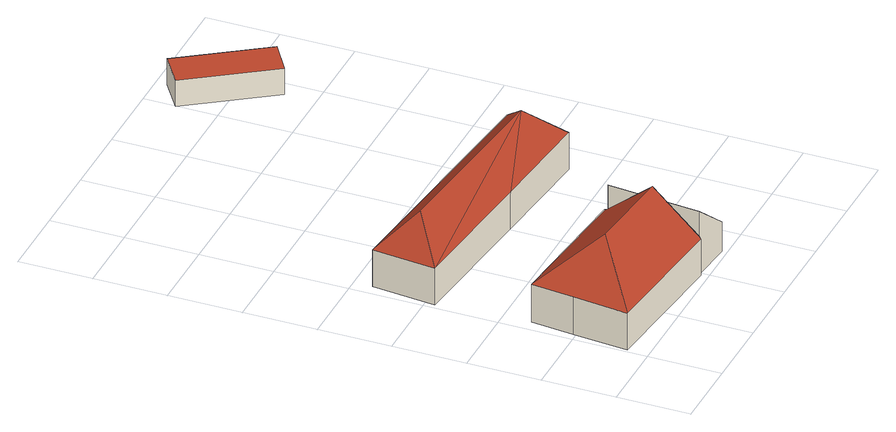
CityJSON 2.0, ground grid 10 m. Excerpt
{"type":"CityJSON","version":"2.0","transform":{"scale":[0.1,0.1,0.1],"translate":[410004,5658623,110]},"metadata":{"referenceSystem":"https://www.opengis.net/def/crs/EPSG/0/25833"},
"CityObjects":{
"building1":{"type":"Building","attributes":{"Dachtyp_tdc":"tdcHipAndGableRoof","Gemeindeschluessel":14612000,"Dachneigung":39.55,"QualitaetDacherkennung":75,"Geometrietyp2DReferenz":"3000","measuredHeight":11.04,"function":"31001_2000","roofType":"5000"},"geometry":[{"type":"Solid","lod":"2","boundaries":[[[[0,1,2,3]],[[1,4,5,2]],[[4,6,7,5]],[[6,8,9,7]],[[8,10,11,9]],[[10,12,13,11]],[[12,14,15,13]],[[14,0,3,15]],[[10,8,6,16]],[[6,4,1,0,16]],[[0,14,12,10,16]],[[3,2,5,7,9,11,13,15]]]],"semantics":{"surfaces":[{"type":"WallSurface"},{"type":"RoofSurface"},{"type":"GroundSurface"}],"values":[[0,0,0,0,0,0,0,0,1,1,1,2]]}}]},
"building2":{"type":"Building","attributes":{"Dachtyp_tdc":"tdcPolyFlatRoof","Gemeindeschluessel":14612000,"Dachneigung":39.31,"QualitaetDacherkennung":58,"Geometrietyp2DReferenz":"3000","measuredHeight":9.31,"function":"31001_2000","roofType":"2100"},"geometry":[{"type":"Solid","lod":"2","boundaries":[[[[17,18,19,15]],[[18,20,21,19]],[[20,22,2,21]],[[22,17,15,2]],[[22,20,18,17]],[[15,19,21,2]]]],"semantics":{"surfaces":[{"type":"WallSurface"},{"type":"RoofSurface"},{"type":"GroundSurface"}],"values":[[0,0,0,0,1,2]]}}]},
"building3":{"type":"Building","attributes":{"Dachtyp_tdc":"tdcFreeFormRoof","Gemeindeschluessel":14612000,"Dachneigung":46.01,"QualitaetDacherkennung":68,"Geometrietyp2DReferenz":"3000","measuredHeight":9.91,"function":"31001_2000","roofType":"5000"},"geometry":[{"type":"Solid","lod":"2","boundaries":[[[[23,24,25,26]],[[24,27,28,25]],[[27,29,30,28]],[[29,31,32,30]],[[31,23,26,32]],[[33,31,29]],[[29,34,33]],[[27,34,29]],[[34,27,24]],[[34,24,23]],[[33,34,23,31]],[[26,25,28,30,32]]]],"semantics":{"surfaces":[{"type":"WallSurface"},{"type":"RoofSurface"},{"type":"GroundSurface"}],"values":[[0,0,0,0,0,1,1,1,1,1,1,2]]}}]},
"building4":{"type":"Building","attributes":{"Dachtyp_tdc":"tdcPolyFlatRoof","Gemeindeschluessel":14612000,"Dachneigung":0,"QualitaetDacherkennung":86,"Geometrietyp2DReferenz":"3000","measuredHeight":3.76,"function":"31001_2000","roofType":"1000"},"geometry":[{"type":"Solid","lod":"2","boundaries":[[[[35,36,37,38]],[[36,39,40,37]],[[39,41,42,40]],[[41,35,38,42]],[[41,39,36,35]],[[38,37,40,42]]]],"semantics":{"surfaces":[{"type":"WallSurface"},{"type":"RoofSurface"},{"type":"GroundSurface"}],"values":[[0,0,0,0,1,2]]}}]}
},
"vertices":[
[203,78,118],[197,13,64],[197,13,8],[203,78,8],[196,10,61],[196,10,8],[5,29,62],[5,29,8],[12,104,63],[12,104,8],[18,163,63],[18,163,8],[210,145,63],[210,145,8],[209,140,66],[209,140,8],[81,90,118],
[209,140,101],[268,135,52],[268,135,8],[256,7,52],[256,7,8],[197,13,101],
[362,339,63],[354,253,63],[354,253,9],[362,339,9],[201,267,63],[201,267,9],[6,287,63],[6,287,9],[15,374,63],[15,374,9],[54,326,109],[314,300,108],
[416,669,49],[373,641,49],[373,641,11],[416,669,11],[296,755,49],[296,755,11],[338,784,49],[338,784,11]
]}
